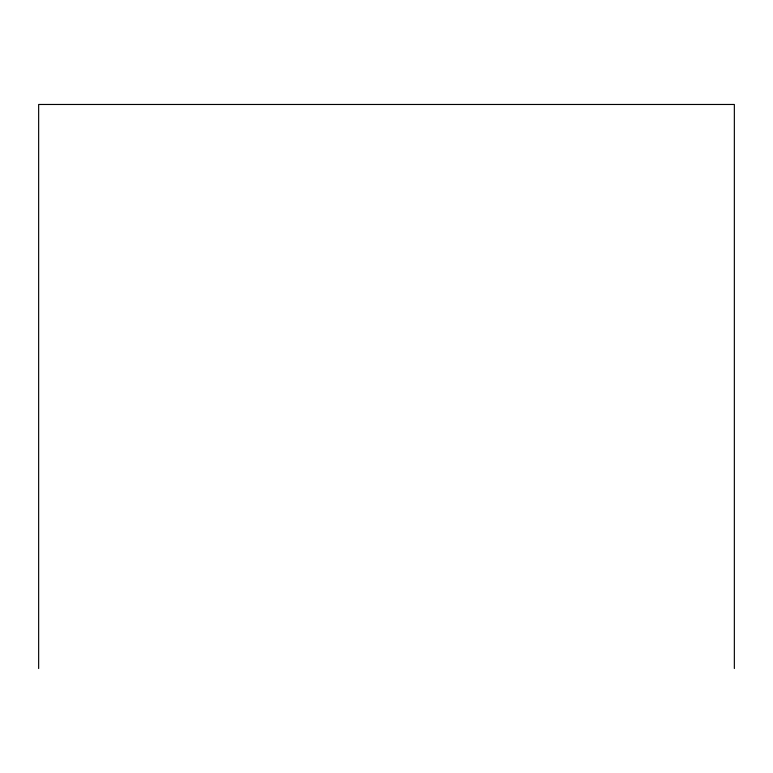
<?xml version="1.0" encoding="UTF-8"?>
<svg xmlns="http://www.w3.org/2000/svg" width="773" height="773" viewBox="0 0 773 773"><rect width="100%" height="100%" fill="white"/><g stroke="black" fill="none" stroke-linecap="round" stroke-linejoin="round"><path stroke-width="1.16" d="M734.35 668.529L734.35 104.471L38.65 104.471L38.65 668.529"/></g></svg>
